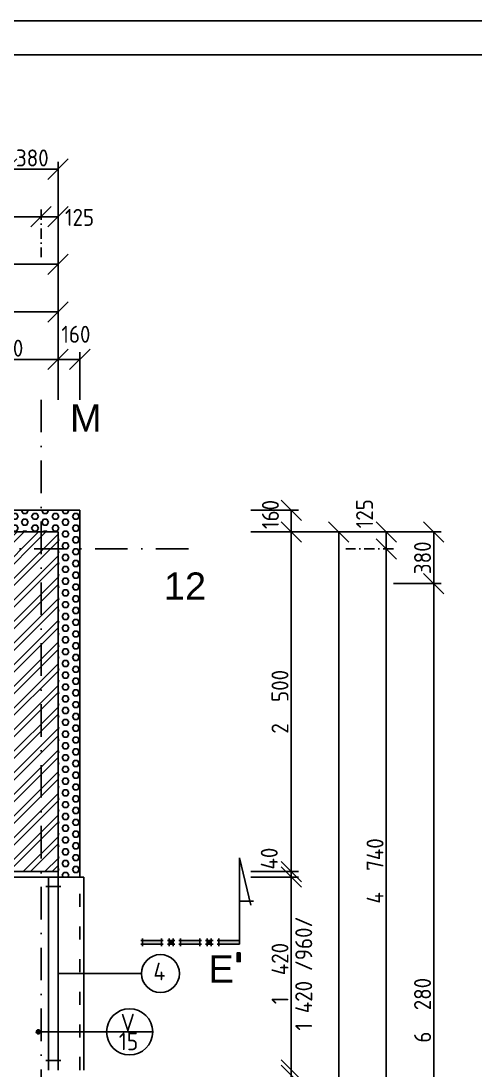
# Model space of a CAD drawing. Extents: x 4511820 to 5180432, y -1526536 to -944957.
# Drawn here: x 5156009 to 5159353, y -1289905 to -1282185 of the extents above; entities that cross this region are included whole.
import ezdxf

# ---------------------------------------------------------------- set-up
doc = ezdxf.new("R2010")
doc.units = 0
doc.header["$MEASUREMENT"] = 0
doc.linetypes.add('ACAD_ISO03W100', pattern=[30, 12, -18])
doc.linetypes.add('BODKOCIARKOVANA_3', pattern=[5.6, 3, -1.3, 0, -1.3])
doc.layers.get('0').update_dxf_attribs({"linetype": 'CONTINUOUS'})
doc.layers.get('Defpoints').update_dxf_attribs({"color": 61, "linetype": 'CONTINUOUS'})
for name, color, linetype in [('KÓTY', 4, 'CONTINUOUS'), ('MÚRY', 1, 'CONTINUOUS'), ('OKNÁ', 143, 'CONTINUOUS'), ('osi', 253, 'CONTINUOUS'), ('TENKÁ', 7, 'CONTINUOUS'), ('ŠRAFY', 82, 'CONTINUOUS')]:
    doc.layers.add(name, color=color, linetype=linetype)
doc.styles.add('styl1', font='arial.ttf')
doc.styles.add('STYLE1', font='isocp.shx')
doc.dimstyles.new('STANDARD-50', dxfattribs={"dimtxt": 125, "dimasz": 150, "dimexe": 10, "dimexo": 200, "dimgap": 20, "dimtad": 1, "dimdsep": 46, "dimlunit": 6, "dimtxsty": 'STYLE1', "dimblk1": 'OBLIQUE', "dimblk2": 'OBLIQUE', "dimsah": 1, "dimcen": 2.5, "dimse1": 1, "dimse2": 1, "dimadec": 0, "dimazin": 0, "dimtfac": 1, "dimtmove": 1, "dimatfit": 3, "dimldrblk": 'OBLIQUE', "dimfxl": 1, "dimtolj": 1, "dimtzin": 0, "dimarcsym": 0})

# ---------------------------------------------------------------- blocks, each defined once
blk = doc.blocks.new('_OBLIQUE')
at = {"color": 0, "linetype": 'ByBlock'}
blk.add_line((-0.5, -0.5), (0.5, 0.5), dxfattribs=at)
blk = doc.blocks.new('*D24589')
at = {"layer": 'Defpoints', "color": 0}
for p in [(5156282.5, -1283975.5), (5095887.5, -1285945.2), (5156282.5, -1285945.2)]:
    blk.add_point(p, dxfattribs=at)
at = {"layer": 'KÓTY', "color": 0, "lineweight": -2}
blk.add_line((5095887.5, -1283975.5), (5156282.5, -1283975.5), dxfattribs=at)
at = {"layer": 'KÓTY', "color": 0, "linetype": 'ByBlock', "lineweight": -2, "xscale": 150, "yscale": 150, "zscale": 150, "rotation": 180}
blk.add_blockref('_OBLIQUE', (5095887.5, -1283975.5), dxfattribs=at)
at = {"layer": 'KÓTY', "color": 0, "linetype": 'ByBlock', "lineweight": -2, "xscale": 150, "yscale": 150, "zscale": 150}
blk.add_blockref('_OBLIQUE', (5156282.5, -1283975.5), dxfattribs=at)
at = {"layer": 'KÓTY', "color": 0, "insert": (5126085, -1283893), "char_height": 125, "attachment_point": 5, "style": 'STYLE1'}
blk.add_mtext('\\A1;60ﾠ395', dxfattribs=at)
blk = doc.blocks.new('*D24601')
at = {"layer": 'Defpoints', "color": 0}
for p in [(5156157.5, -1283625.5), (5151417.5, -1286070.2), (5156157.5, -1286070.2)]:
    blk.add_point(p, dxfattribs=at)
at = {"layer": 'KÓTY', "color": 0, "lineweight": -2}
blk.add_line((5151417.5, -1283625.5), (5156157.5, -1283625.5), dxfattribs=at)
at = {"layer": 'KÓTY', "color": 0, "linetype": 'ByBlock', "lineweight": -2, "xscale": 150, "yscale": 150, "zscale": 150, "rotation": 180}
blk.add_blockref('_OBLIQUE', (5151417.5, -1283625.5), dxfattribs=at)
at = {"layer": 'KÓTY', "color": 0, "linetype": 'ByBlock', "lineweight": -2, "xscale": 150, "yscale": 150, "zscale": 150}
blk.add_blockref('_OBLIQUE', (5156157.5, -1283625.5), dxfattribs=at)
at = {"layer": 'KÓTY', "color": 0, "insert": (5153787.5, -1283543), "char_height": 125, "attachment_point": 5, "style": 'STYLE1'}
blk.add_mtext('\\A1;4ﾠ740', dxfattribs=at)
blk = doc.blocks.new('*D24602')
at = {"layer": 'Defpoints', "color": 0}
for p in [(5156282.5, -1283625.5), (5156157.5, -1286070.2), (5156282.5, -1286070.2)]:
    blk.add_point(p, dxfattribs=at)
at = {"layer": 'KÓTY', "color": 0, "lineweight": -2}
blk.add_line((5156157.5, -1283625.5), (5156282.5, -1283625.5), dxfattribs=at)
at = {"layer": 'KÓTY', "color": 0, "linetype": 'ByBlock', "lineweight": -2, "xscale": 150, "yscale": 150, "zscale": 150, "rotation": 180}
blk.add_blockref('_OBLIQUE', (5156157.5, -1283625.5), dxfattribs=at)
at = {"layer": 'KÓTY', "color": 0, "linetype": 'ByBlock', "lineweight": -2, "xscale": 150, "yscale": 150, "zscale": 150}
blk.add_blockref('_OBLIQUE', (5156282.5, -1283625.5), dxfattribs=at)
at = {"layer": 'KÓTY', "color": 0, "insert": (5156440, -1283630.5), "char_height": 125, "attachment_point": 5, "style": 'STYLE1'}
blk.add_mtext('\\A1;125', dxfattribs=at)
blk = doc.blocks.new('*D24636')
at = {"layer": 'Defpoints', "color": 0}
for p in [(5156282.5, -1284675.5), (5155532.5, -1285945.2), (5156282.5, -1285945.2)]:
    blk.add_point(p, dxfattribs=at)
at = {"layer": 'KÓTY', "color": 0, "lineweight": -2}
blk.add_line((5155532.5, -1284675.5), (5156282.5, -1284675.5), dxfattribs=at)
at = {"layer": 'KÓTY', "color": 0, "linetype": 'ByBlock', "lineweight": -2, "xscale": 150, "yscale": 150, "zscale": 150, "rotation": 180}
blk.add_blockref('_OBLIQUE', (5155532.5, -1284675.5), dxfattribs=at)
at = {"layer": 'KÓTY', "color": 0, "linetype": 'ByBlock', "lineweight": -2, "xscale": 150, "yscale": 150, "zscale": 150}
blk.add_blockref('_OBLIQUE', (5156282.5, -1284675.5), dxfattribs=at)
at = {"layer": 'KÓTY', "color": 0, "insert": (5155907.5, -1284593), "char_height": 125, "attachment_point": 5, "style": 'STYLE1'}
blk.add_mtext('\\A1;750', dxfattribs=at)
blk = doc.blocks.new('*D24637')
at = {"layer": 'Defpoints', "color": 0}
for p in [(5156442.5, -1284675.5), (5156282.5, -1285945.2), (5156442.5, -1285945.2)]:
    blk.add_point(p, dxfattribs=at)
at = {"layer": 'KÓTY', "color": 0, "lineweight": -2}
blk.add_line((5156282.5, -1284675.5), (5156442.5, -1284675.5), dxfattribs=at)
at = {"layer": 'KÓTY', "color": 0, "linetype": 'ByBlock', "lineweight": -2, "xscale": 150, "yscale": 150, "zscale": 150, "rotation": 180}
blk.add_blockref('_OBLIQUE', (5156282.5, -1284675.5), dxfattribs=at)
at = {"layer": 'KÓTY', "color": 0, "linetype": 'ByBlock', "lineweight": -2, "xscale": 150, "yscale": 150, "zscale": 150}
blk.add_blockref('_OBLIQUE', (5156442.5, -1284675.5), dxfattribs=at)
at = {"layer": 'KÓTY', "color": 0, "insert": (5156413.3, -1284490.5), "char_height": 125, "attachment_point": 5, "style": 'STYLE1'}
blk.add_mtext('\\A1;160', dxfattribs=at)
blk = doc.blocks.new('*D24638')
at = {"layer": 'Defpoints', "color": 0}
for p in [(5156282.5, -1284325.5), (5122812.5, -1285785.2), (5156282.5, -1285945.2)]:
    blk.add_point(p, dxfattribs=at)
at = {"layer": 'KÓTY', "color": 0, "lineweight": -2}
blk.add_line((5122812.5, -1284325.5), (5156282.5, -1284325.5), dxfattribs=at)
at = {"layer": 'KÓTY', "color": 0, "linetype": 'ByBlock', "lineweight": -2, "xscale": 150, "yscale": 150, "zscale": 150, "rotation": 180}
blk.add_blockref('_OBLIQUE', (5122812.5, -1284325.5), dxfattribs=at)
at = {"layer": 'KÓTY', "color": 0, "linetype": 'ByBlock', "lineweight": -2, "xscale": 150, "yscale": 150, "zscale": 150}
blk.add_blockref('_OBLIQUE', (5156282.5, -1284325.5), dxfattribs=at)
at = {"layer": 'KÓTY', "color": 0, "insert": (5139547.5, -1284243), "char_height": 125, "attachment_point": 5, "style": 'STYLE1'}
blk.add_mtext('\\A1;33ﾠ470', dxfattribs=at)
blk = doc.blocks.new('*D24641')
at = {"layer": 'Defpoints', "color": 0}
for p in [(5156282.5, -1285945.2), (5156282.5, -1288445.2), (5157999, -1288445.2)]:
    blk.add_point(p, dxfattribs=at)
at = {"layer": 'KÓTY', "color": 0, "lineweight": -2}
blk.add_line((5157999, -1285945.2), (5157999, -1288445.2), dxfattribs=at)
at = {"layer": 'KÓTY', "color": 0, "linetype": 'ByBlock', "lineweight": -2, "xscale": 150, "yscale": 150, "zscale": 150}
for p, rotation in [((5157999, -1285945.2), 90), ((5157999, -1288445.2), 270)]:
    blk.add_blockref('_OBLIQUE', p, dxfattribs=dict(at, rotation=rotation))
at = {"layer": 'KÓTY', "color": 0, "insert": (5157916.5, -1287195.2), "char_height": 125, "attachment_point": 5, "rotation": 90, "style": 'STYLE1'}
blk.add_mtext('\\A1;2ﾠ500', dxfattribs=at)
blk = doc.blocks.new('*D24642')
at = {"layer": 'Defpoints', "color": 0}
for p in [(5156282.5, -1285785.2), (5157999, -1285785.2), (5156282.5, -1285945.2)]:
    blk.add_point(p, dxfattribs=at)
at = {"layer": 'KÓTY', "color": 0, "lineweight": -2}
blk.add_line((5157999, -1285945.2), (5157999, -1285785.2), dxfattribs=at)
at = {"layer": 'KÓTY', "color": 0, "linetype": 'ByBlock', "lineweight": -2, "xscale": 150, "yscale": 150, "zscale": 150}
for p, rotation in [((5157999, -1285785.2), 90), ((5157999, -1285945.2), 270)]:
    blk.add_blockref('_OBLIQUE', p, dxfattribs=dict(at, rotation=rotation))
at = {"layer": 'KÓTY', "color": 0, "insert": (5157846, -1285817), "char_height": 125, "attachment_point": 5, "rotation": 90, "style": 'STYLE1'}
blk.add_mtext('\\A1;160', dxfattribs=at)
blk = doc.blocks.new('*D24643')
at = {"layer": 'Defpoints', "color": 0}
for p in [(5156282.5, -1285945.2), (5156282.5, -1312335.2), (5158349, -1312335.2)]:
    blk.add_point(p, dxfattribs=at)
at = {"layer": 'KÓTY', "color": 0, "lineweight": -2}
blk.add_line((5158349, -1285945.2), (5158349, -1312335.2), dxfattribs=at)
at = {"layer": 'KÓTY', "color": 0, "linetype": 'ByBlock', "lineweight": -2, "xscale": 150, "yscale": 150, "zscale": 150}
for p, rotation in [((5158349, -1285945.2), 90), ((5158349, -1312335.2), 270)]:
    blk.add_blockref('_OBLIQUE', p, dxfattribs=dict(at, rotation=rotation))
at = {"layer": 'KÓTY', "color": 0, "insert": (5158266.5, -1299140.2), "char_height": 125, "attachment_point": 5, "rotation": 90, "style": 'STYLE1'}
blk.add_mtext('\\A1;26ﾠ390', dxfattribs=at)
blk = doc.blocks.new('*D24644')
at = {"layer": 'Defpoints', "color": 0}
for p in [(5156282.5, -1285945.2), (5156282.5, -1286070.2), (5158699, -1286070.2)]:
    blk.add_point(p, dxfattribs=at)
at = {"layer": 'KÓTY', "color": 0, "lineweight": -2}
blk.add_line((5158699, -1285945.2), (5158699, -1286070.2), dxfattribs=at)
at = {"layer": 'KÓTY', "color": 0, "linetype": 'ByBlock', "lineweight": -2, "xscale": 150, "yscale": 150, "zscale": 150}
for p, rotation in [((5158699, -1285945.2), 90), ((5158699, -1286070.2), 270)]:
    blk.add_blockref('_OBLIQUE', p, dxfattribs=dict(at, rotation=rotation))
at = {"layer": 'KÓTY', "color": 0, "insert": (5158539.5, -1285811.5), "char_height": 125, "attachment_point": 5, "rotation": 90, "style": 'STYLE1'}
blk.add_mtext('\\A1;125', dxfattribs=at)
blk = doc.blocks.new('*D24645')
at = {"layer": 'Defpoints', "color": 0}
for p in [(5156157.5, -1286070.2), (5156157.5, -1290810.2), (5158699, -1290810.2)]:
    blk.add_point(p, dxfattribs=at)
at = {"layer": 'KÓTY', "color": 0, "lineweight": -2}
blk.add_line((5158699, -1286070.2), (5158699, -1290810.2), dxfattribs=at)
at = {"layer": 'KÓTY', "color": 0, "linetype": 'ByBlock', "lineweight": -2, "xscale": 150, "yscale": 150, "zscale": 150}
for p, rotation in [((5158699, -1286070.2), 90), ((5158699, -1290810.2), 270)]:
    blk.add_blockref('_OBLIQUE', p, dxfattribs=dict(at, rotation=rotation))
at = {"layer": 'KÓTY', "color": 0, "insert": (5158616.5, -1288440.2), "char_height": 125, "attachment_point": 5, "rotation": 90, "style": 'STYLE1'}
blk.add_mtext('\\A1;4ﾠ740', dxfattribs=at)
blk = doc.blocks.new('*D24652')
at = {"layer": 'Defpoints', "color": 0}
for p in [(5156282.5, -1288445.2), (5156282.5, -1288485.2), (5157999, -1288485.2)]:
    blk.add_point(p, dxfattribs=at)
at = {"layer": 'KÓTY', "color": 0, "lineweight": -2}
blk.add_line((5157999, -1288445.2), (5157999, -1288485.2), dxfattribs=at)
at = {"layer": 'KÓTY', "color": 0, "linetype": 'ByBlock', "lineweight": -2, "xscale": 150, "yscale": 150, "zscale": 150}
for p, rotation in [((5157999, -1288445.2), 90), ((5157999, -1288485.2), 270)]:
    blk.add_blockref('_OBLIQUE', p, dxfattribs=dict(at, rotation=rotation))
at = {"layer": 'KÓTY', "color": 0, "insert": (5157837.5, -1288349.5), "char_height": 125, "attachment_point": 5, "rotation": 90, "style": 'STYLE1'}
blk.add_mtext('\\A1;40', dxfattribs=at)
blk = doc.blocks.new('*D24653')
at = {"layer": 'Defpoints', "color": 0}
for p in [(5156282.5, -1288485.2), (5156282.5, -1289905.2), (5157999, -1289905.2)]:
    blk.add_point(p, dxfattribs=at)
at = {"layer": 'KÓTY', "color": 0, "lineweight": -2}
blk.add_line((5157999, -1288485.2), (5157999, -1289905.2), dxfattribs=at)
at = {"layer": 'KÓTY', "color": 0, "linetype": 'ByBlock', "lineweight": -2, "xscale": 150, "yscale": 150, "zscale": 150}
for p, rotation in [((5157999, -1288485.2), 90), ((5157999, -1289905.2), 270)]:
    blk.add_blockref('_OBLIQUE', p, dxfattribs=dict(at, rotation=rotation))
at = {"layer": 'KÓTY', "color": 0, "insert": (5157916.5, -1289195.2), "char_height": 125, "attachment_point": 5, "rotation": 90, "style": 'STYLE1'}
blk.add_mtext('\\A1;1ﾠ420', dxfattribs=at)
blk = doc.blocks.new('*D24654')
at = {"layer": 'Defpoints', "color": 0}
for p in [(5156282.5, -1289905.2), (5156282.5, -1289945.2), (5157999, -1289945.2)]:
    blk.add_point(p, dxfattribs=at)
at = {"layer": 'KÓTY', "color": 0, "lineweight": -2}
blk.add_line((5157999, -1289905.2), (5157999, -1289945.2), dxfattribs=at)
at = {"layer": 'KÓTY', "color": 0, "linetype": 'ByBlock', "lineweight": -2, "xscale": 150, "yscale": 150, "zscale": 150}
for p, rotation in [((5157999, -1289905.2), 90), ((5157999, -1289945.2), 270)]:
    blk.add_blockref('_OBLIQUE', p, dxfattribs=dict(at, rotation=rotation))
at = {"layer": 'KÓTY', "color": 0, "insert": (5157860.5, -1290046), "char_height": 125, "attachment_point": 5, "rotation": 90, "style": 'STYLE1'}
blk.add_mtext('\\A1;40', dxfattribs=at)
blk = doc.blocks.new('*D24655')
at = {"layer": 'Defpoints', "color": 0}
for p in [(5156282.5, -1289945.2), (5156282.5, -1294195.2), (5157999, -1294195.2)]:
    blk.add_point(p, dxfattribs=at)
at = {"layer": 'KÓTY', "color": 0, "lineweight": -2}
blk.add_line((5157999, -1289945.2), (5157999, -1294195.2), dxfattribs=at)
at = {"layer": 'KÓTY', "color": 0, "linetype": 'ByBlock', "lineweight": -2, "xscale": 150, "yscale": 150, "zscale": 150}
for p, rotation in [((5157999, -1289945.2), 90), ((5157999, -1294195.2), 270)]:
    blk.add_blockref('_OBLIQUE', p, dxfattribs=dict(at, rotation=rotation))
at = {"layer": 'KÓTY', "color": 0, "insert": (5157916.5, -1292070.2), "char_height": 125, "attachment_point": 5, "rotation": 90, "style": 'STYLE1'}
blk.add_mtext('\\A1;4ﾠ250', dxfattribs=at)
blk = doc.blocks.new('*D24697')
at = {"layer": 'Defpoints', "color": 0}
for p in [(5155902.5, -1286325.2), (5159049, -1286325.2), (5155902.5, -1292605.2)]:
    blk.add_point(p, dxfattribs=at)
at = {"layer": 'KÓTY', "color": 0, "lineweight": -2}
blk.add_line((5159049, -1292605.2), (5159049, -1286325.2), dxfattribs=at)
at = {"layer": 'KÓTY', "color": 0, "linetype": 'ByBlock', "lineweight": -2, "xscale": 150, "yscale": 150, "zscale": 150}
for p, rotation in [((5159049, -1286325.2), 90), ((5159049, -1292605.2), 270)]:
    blk.add_blockref('_OBLIQUE', p, dxfattribs=dict(at, rotation=rotation))
at = {"layer": 'KÓTY', "color": 0, "insert": (5158966.5, -1289465.2), "char_height": 125, "attachment_point": 5, "rotation": 90, "style": 'STYLE1'}
blk.add_mtext('\\A1;6ﾠ280', dxfattribs=at)
blk = doc.blocks.new('*D24698')
at = {"layer": 'Defpoints', "color": 0}
for p in [(5155907.5, -1285945.2), (5159049, -1285945.2), (5155902.5, -1286325.2)]:
    blk.add_point(p, dxfattribs=at)
at = {"layer": 'KÓTY', "color": 0, "lineweight": -2}
blk.add_line((5159049, -1286325.2), (5159049, -1285945.2), dxfattribs=at)
at = {"layer": 'KÓTY', "color": 0, "linetype": 'ByBlock', "lineweight": -2, "xscale": 150, "yscale": 150, "zscale": 150}
for p, rotation in [((5159049, -1285945.2), 90), ((5159049, -1286325.2), 270)]:
    blk.add_blockref('_OBLIQUE', p, dxfattribs=dict(at, rotation=rotation))
at = {"layer": 'KÓTY', "color": 0, "insert": (5158966.5, -1286135.2), "char_height": 125, "attachment_point": 5, "rotation": 90, "style": 'STYLE1'}
blk.add_mtext('\\A1;380', dxfattribs=at)
blk = doc.blocks.new('*D24699')
at = {"layer": 'Defpoints', "color": 0}
for p in [(5156282.5, -1283275.5), (5155902.5, -1286325.2), (5156282.5, -1286325.2)]:
    blk.add_point(p, dxfattribs=at)
at = {"layer": 'KÓTY', "color": 0, "lineweight": -2}
blk.add_line((5155902.5, -1283275.5), (5156282.5, -1283275.5), dxfattribs=at)
at = {"layer": 'KÓTY', "color": 0, "linetype": 'ByBlock', "lineweight": -2, "xscale": 150, "yscale": 150, "zscale": 150, "rotation": 180}
blk.add_blockref('_OBLIQUE', (5155902.5, -1283275.5), dxfattribs=at)
at = {"layer": 'KÓTY', "color": 0, "linetype": 'ByBlock', "lineweight": -2, "xscale": 150, "yscale": 150, "zscale": 150}
blk.add_blockref('_OBLIQUE', (5156282.5, -1283275.5), dxfattribs=at)
at = {"layer": 'KÓTY', "color": 0, "insert": (5156092.5, -1283193), "char_height": 125, "attachment_point": 5, "style": 'STYLE1'}
blk.add_mtext('\\A1;380', dxfattribs=at)

msp = doc.modelspace()

# ---------------------------------------------------------------- hatches: boundary and pattern name
at = {"layer": 'TENKÁ'}
h = msp.add_hatch(color=256, dxfattribs=at)
h.dxf.hatch_style = 1
h.paths.add_polyline_path([(5157044.625, -1288978.468), (5157044.625, -1288952.593), (5156903.5, -1288952.593), (5156903.5, -1288978.468)])
h = msp.add_hatch(color=256, dxfattribs=at)
h.dxf.hatch_style = 1
h.paths.add_polyline_path([(5157129.75, -1288978.468), (5157129.75, -1288952.593), (5157099.5, -1288952.593), (5157099.5, -1288978.468)])
h = msp.add_hatch(color=256, dxfattribs=at)
h.dxf.hatch_style = 1
h.paths.add_polyline_path([(5157184.625, -1288978.468), (5157325.75, -1288978.468), (5157325.75, -1288952.593), (5157184.625, -1288952.593)])
h = msp.add_hatch(color=256, dxfattribs=at)
h.dxf.hatch_style = 1
h.paths.add_polyline_path([(5157410.875, -1288978.468), (5157410.875, -1288952.593), (5157380.625, -1288952.593), (5157380.625, -1288978.468)])
h = msp.add_hatch(color=256, dxfattribs=at)
h.dxf.hatch_style = 1
h.paths.add_polyline_path([(5157465.75, -1288978.468), (5157619.375, -1288978.468), (5157619.375, -1288952.593), (5157465.75, -1288952.593)])
h = msp.add_hatch(color=256, dxfattribs=at)
h.dxf.hatch_style = 1
h.paths.add_polyline_path([(5157600, -1289043.343), (5157600, -1289106.968), (5157623.625, -1289106.968), (5157623.625, -1289043.343)])
h = msp.add_hatch(color=256, dxfattribs=at)
h.dxf.hatch_style = 1
h.paths.add_polyline_path([(5156151.827, -1289624.457, 2.41421356), (5156136.827, -1289639.457, 0.41421356)])
at = {"layer": 'ŠRAFY'}
h = msp.add_hatch(dxfattribs=at)
h.set_pattern_fill('HEX', color=256, scale=200)
h.set_pattern_definition([(0, (9e-09, -175781), (0, 43.3012702), [25, -50]), (120, (9e-09, -175781), (-37.5, -21.6506351), [25, -50]), (60, (25, -175781), (-37.5, 21.6506351), [25, -50])])
h.paths.add_polyline_path([(5156442.5, -1288485.191), (5156442.5, -1285785.191), (5155532.5, -1285785.191), (5155532.5, -1285945.191), (5156282.5, -1285945.191), (5156282.5, -1288445.191), (5156282.5, -1288485.191)])
h = msp.add_hatch(dxfattribs=at)
h.set_pattern_fill('ANSI32', color=256, scale=300)
h.set_pattern_definition([(45, (115395, 30907.69), (-79.549513, 79.549513), []), (45, (115448.03, 30907.69), (-79.549513, 79.549513), [])])
h.paths.add_polyline_path([(5155532.5, -1286325.191), (5155902.5, -1286325.191), (5155902.5, -1288445.191), (5156282.5, -1288445.191), (5156282.5, -1285945.191), (5155532.5, -1285945.191)])

# ---------------------------------------------------------------- linework, layer by layer
at = {"layer": 'KÓTY', "ltscale": 25}
for p, q in [((5156282.5, -1283222.097), (5156282.5, -1283572.097)), ((5156282.5, -1283572.097), (5156282.5, -1283922.097)), ((5156282.5, -1283922.097), (5156282.5, -1284272.097)), ((5156282.5, -1284272.097), (5156282.5, -1284622.097)), ((5158402.403, -1285945.191), (5158052.403, -1285945.191)), ((5158752.403, -1285945.191), (5158402.403, -1285945.191)), ((5159102.403, -1285945.191), (5158752.403, -1285945.191)), ((5159102.403, -1286325.191), (5158752.403, -1286325.191))]:
    msp.add_line(p, q, dxfattribs=at)
at = {"layer": 'KÓTY', "linetype": 'BODKOCIARKOVANA_3', "ltscale": 25}
for p, q in [((5156157.5, -1283572.097), (5156157.5, -1283922.097)), ((5158752.403, -1286070.191), (5158402.403, -1286070.191))]:
    msp.add_line(p, q, dxfattribs=at)
at = {"layer": 'KÓTY', "ltscale": 0.25}
for p, q in [((5156282.5, -1284622.097), (5156282.5, -1284972.097)), ((5156442.5, -1284622.097), (5156442.5, -1284972.097)), ((5158052.403, -1285785.191), (5157702.403, -1285785.191)), ((5158052.403, -1285945.191), (5157702.403, -1285945.191)), ((5158052.403, -1288445.191), (5157702.403, -1288445.191)), ((5158052.403, -1288485.191), (5157702.403, -1288485.191))]:
    msp.add_line(p, q, dxfattribs=at)
at = {"layer": 'MÚRY'}
for p, q in [((5155532.5, -1285785.191), (5156442.5, -1285785.191)), ((5156442.5, -1285785.191), (5156442.5, -1288485.191)), ((5155902.5, -1288485.191), (5156442.5, -1288485.191))]:
    msp.add_line(p, q, dxfattribs=at)
at = {"layer": 'OKNÁ', "ltscale": 0.25}
for p, q in [((5156212.5, -1288485.191), (5156212.5, -1289905.191)), ((5156282.5, -1288485.191), (5156282.5, -1289905.191)), ((5156192.5, -1288555.191), (5156302.5, -1288555.191)), ((5156192.5, -1288555.191), (5156302.5, -1288555.191)), ((5156896.354, -1289195.191), (5156282.5, -1289195.191)), ((5156192.5, -1289835.191), (5156302.5, -1289835.191)), ((5156192.5, -1289835.191), (5156302.5, -1289835.191))]:
    msp.add_line(p, q, dxfattribs=at)
msp.add_circle((5157036.354, -1289195.191), 140, dxfattribs=at)
at = {"layer": 'osi', "linetype": 'BODKOCIARKOVANA_3', "ltscale": 80}
for p, q in [((5156157.5, -1284972.097), (5156157.5, -1316900)), ((5157242.5, -1286070.191), (5093572.5, -1286070.191))]:
    msp.add_line(p, q, dxfattribs=at)
at = {"layer": 'TENKÁ', "color": 7}
for p, q in [((5180432, -1282184.765), (5091141, -1282184.765)), ((5180182, -1282434.765), (5091391, -1282434.765))]:
    msp.add_line(p, q, dxfattribs=at)
at = {"layer": 'TENKÁ'}
for p, q in [((5156282.5, -1285945.191), (5155532.5, -1285945.191)), ((5156282.5, -1285945.191), (5156282.5, -1288485.191)), ((5157619.375, -1288343.468), (5157619.375, -1288978.468)), ((5157702.5, -1288692.093), (5157619.375, -1288343.468)), ((5155902.5, -1288445.191), (5156282.5, -1288445.191)), ((5157619.375, -1288663.5), (5157722.625, -1288663.5)), ((5157057.125, -1288952.593), (5156891, -1288952.593)), ((5157057.125, -1288978.468), (5156891, -1288978.468)), ((5156903.5, -1288936.343), (5156903.5, -1288993.343)), ((5157044.625, -1288936.343), (5157044.625, -1288993.343)), ((5157142.25, -1288952.593), (5157087, -1288952.593)), ((5157142.25, -1288978.468), (5157087, -1288978.468)), ((5157099.5, -1288936.343), (5157099.5, -1288993.343)), ((5157129.75, -1288936.343), (5157129.75, -1288993.343)), ((5157338.25, -1288952.593), (5157172.125, -1288952.593)), ((5157338.25, -1288978.468), (5157172.125, -1288978.468)), ((5157184.625, -1288936.343), (5157184.625, -1288993.343)), ((5157325.75, -1288936.343), (5157325.75, -1288993.343)), ((5157423.375, -1288952.593), (5157368.125, -1288952.593)), ((5157423.375, -1288978.468), (5157368.125, -1288978.468)), ((5157380.625, -1288936.343), (5157380.625, -1288993.343)), ((5157410.875, -1288936.343), (5157410.875, -1288993.343)), ((5157619.375, -1288952.593), (5157453.25, -1288952.593)), ((5157619.375, -1288978.468), (5157453.25, -1288978.468)), ((5157465.75, -1288936.343), (5157465.75, -1288993.343))]:
    msp.add_line(p, q, dxfattribs=at)
at = {"layer": 'TENKÁ', "linetype": 'ACAD_ISO03W100', "ltscale": 8}
msp.add_line((5156442.5, -1289905.191), (5156442.5, -1288485.191), dxfattribs=at)
at = {"layer": 'TENKÁ', "ltscale": 0.25}
for p, q in [((5156442.5, -1288485.191), (5156472.5, -1288485.191)), ((5156472.5, -1289905.191), (5156472.5, -1288485.191)), ((5156136.827, -1289624.457), (5156639.229, -1289624.457)), ((5156979.229, -1289624.457), (5156639.229, -1289624.457))]:
    msp.add_line(p, q, dxfattribs=at)
at = {"layer": 'TENKÁ'}
msp.add_lwpolyline([(5157623.625, -1289043.343), (5157600, -1289043.343), (5157600, -1289106.968), (5157623.625, -1289106.968)], close=True, dxfattribs=at)
at = {"layer": 'TENKÁ', "ltscale": 0.25}
msp.add_circle((5156809.229, -1289624.457), 170, dxfattribs=at)
at = {"layer": 'TENKÁ'}
msp.add_circle((5156136.827, -1289624.457), 15, dxfattribs=at)

# ---------------------------------------------------------------- texts
at = {"layer": 'KÓTY', "insert": (5158091.457, -1289195.191), "char_height": 125, "attachment_point": 5, "rotation": 90, "style": 'STYLE1'}
msp.add_mtext('\\A1;1 420 /960/', dxfattribs=at)
at = {"layer": 'TENKÁ', "ltscale": 0.25, "style": 'styl1'}
for s, p in [('M', (5156370.054, -1285206.597)), ('12', (5157061.554, -1286443.461)), ('E', (5157390.139, -1289261.785))]:
    msp.add_text(s, height=200, dxfattribs=at).set_placement(p)
at = {"layer": 'TENKÁ', "style": 'STYLE1'}
for s, p in [('4', (5156984.323, -1289245.191)), ('V', (5156743.199, -1289620.957)), ('15', (5156729.699, -1289759.594))]:
    msp.add_text(s, height=130, dxfattribs=at).set_placement(p)

# ---------------------------------------------------------------- dimensions: what is measured, and where the dimension line sits
at = {"layer": 'KÓTY'}
for base, p1, p2, picture, middle in [((5156282.5, -1283275.5), (5155902.5, -1286325.191), (5156282.5, -1286325.191), '*D24699', (5156092.5, -1283193)), ((5156157.5, -1283625.5), (5151417.5, -1286070.191), (5156157.5, -1286070.191), '*D24601', (5153787.5, -1283542.957)), ((5156282.5, -1283975.5), (5095887.5, -1285945.191), (5156282.5, -1285945.191), '*D24589', (5126085, -1283892.957)), ((5156282.5, -1284325.5), (5122812.5, -1285785.191), (5156282.5, -1285945.191), '*D24638', (5139547.5, -1284242.957)), ((5156442.5, -1284675.5), (5156282.5, -1285945.191), (5156442.5, -1285945.191), '*D24637', (5156413.25, -1284490.5)), ((5156282.5, -1284675.5), (5155532.5, -1285945.191), (5156282.5, -1285945.191), '*D24636', (5155907.5, -1284593))]:
    dim = msp.add_linear_dim(base=base, p1=p1, p2=p2, dimstyle='STANDARD-50', dxfattribs=at)
    dim.commit()
    dim.dimension.update_dxf_attribs({"geometry": picture, "text_midpoint": middle})
dim = msp.add_linear_dim(base=(5156282.5, -1283625.5), p1=(5156157.5, -1286070.191), p2=(5156282.5, -1286070.191), dimstyle='STANDARD-50', dxfattribs=at)
dim.commit()
dim.dimension.update_dxf_attribs({"geometry": '*D24602', "text_midpoint": (5156440, -1283713), "dimtype": 160})
for base, p1, p2, picture, middle in [((5158699, -1286070.191), (5156282.5, -1285945.191), (5156282.5, -1286070.191), '*D24644', (5158622, -1285811.5)), ((5157999, -1285785.191), (5156282.5, -1285945.191), (5156282.5, -1285785.191), '*D24642', (5157928.5, -1285817)), ((5157999, -1288485.191), (5156282.5, -1288445.191), (5156282.5, -1288485.191), '*D24652', (5157920, -1288349.5)), ((5157999, -1289945.191), (5156282.5, -1289905.191), (5156282.5, -1289945.191), '*D24654', (5157943, -1290046))]:
    dim = msp.add_linear_dim(base=base, p1=p1, p2=p2, angle=90, dimstyle='STANDARD-50', dxfattribs=at)
    dim.commit()
    dim.dimension.update_dxf_attribs({"geometry": picture, "text_midpoint": middle, "dimtype": 160})
for base, p1, p2, picture, middle in [((5159049, -1285945.191), (5155902.5, -1286325.191), (5155907.5, -1285945.191), '*D24698', (5158966.5, -1286135.191)), ((5158349, -1312335.191), (5156282.5, -1285945.191), (5156282.5, -1312335.191), '*D24643', (5158266.457, -1299140.191)), ((5158699, -1290810.191), (5156157.5, -1286070.191), (5156157.5, -1290810.191), '*D24645', (5158616.457, -1288440.191)), ((5159049, -1286325.191), (5155902.5, -1292605.191), (5155902.5, -1286325.191), '*D24697', (5158966.457, -1289465.191)), ((5157999, -1289905.191), (5156282.5, -1288485.191), (5156282.5, -1289905.191), '*D24653', (5157916.457, -1289195.191)), ((5157999, -1294195.191), (5156282.5, -1289945.191), (5156282.5, -1294195.191), '*D24655', (5157916.457, -1292070.191))]:
    dim = msp.add_linear_dim(base=base, p1=p1, p2=p2, angle=90, dimstyle='STANDARD-50', dxfattribs=at)
    dim.commit()
    dim.dimension.update_dxf_attribs({"geometry": picture, "text_midpoint": middle})
dim = msp.add_linear_dim(base=(5157999, -1288445.191), p1=(5156282.5, -1285945.191), p2=(5156282.5, -1288445.191), angle=90, dimstyle='STANDARD-50', override={"dimtxsty": 'STYLE1', "dimldrblk": 'OBLIQUE'}, dxfattribs=at)
dim.commit()
dim.dimension.update_dxf_attribs({"geometry": '*D24641', "text_midpoint": (5157916.457, -1287195.191)})

doc.saveas('drawing.dxf')
